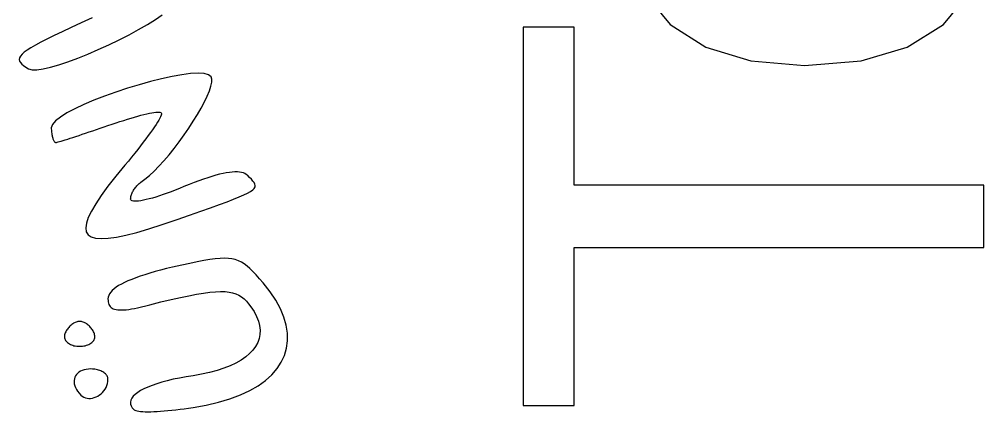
# Model space of a CAD drawing. Header units: metres. Extents: x -108.8 to -18, y -35.5 to 35.7.
# Drawn here: x -74.9 to -62.9, y 3.88 to 8.77 of the extents above; entities that cross this region are included whole.
import ezdxf

# ---------------------------------------------------------------- set-up
doc = ezdxf.new("R2010")
doc.units = ezdxf.units.M

msp = doc.modelspace()

# ---------------------------------------------------------------- linework, layer by layer
for p, q in [((-67.1214, 9.09367), (-66.7982, 8.70464)), ((-63.3967, 8.70464), (-63.0735, 9.09685)), ((-73.9953, 8.78665), (-74.1327, 8.72385)), ((-73.3073, 8.70294), (-73.208, 8.76483)), ((-73.208, 8.76483), (-73.1216, 8.82402)), ((-74.2571, 8.66638), (-74.3691, 8.61395)), ((-74.1327, 8.72385), (-74.2571, 8.66638)), ((-73.4174, 8.6394), (-73.3073, 8.70294)), ((-67.9944, 8.66975), (-68.6291, 8.66975)), ((-68.6291, 8.66975), (-68.6291, 3.95815)), ((-67.9944, 6.7005), (-67.9944, 8.66975)), ((-66.7982, 8.70464), (-66.3538, 8.42097)), ((-63.8474, 8.42097), (-63.3967, 8.70464)), ((-74.469, 8.56619), (-74.5573, 8.52274)), ((-74.3691, 8.61395), (-74.469, 8.56619)), ((-73.6605, 8.51175), (-73.5359, 8.57533)), ((-73.5359, 8.57533), (-73.4174, 8.6394)), ((-74.7571, 8.41479), (-74.8034, 8.38513)), ((-74.701, 8.44739), (-74.7571, 8.41479)), ((-74.6345, 8.48325), (-74.701, 8.44739)), ((-74.5573, 8.52274), (-74.6345, 8.48325)), ((-73.919, 8.3904), (-73.7889, 8.44975)), ((-73.7889, 8.44975), (-73.6605, 8.51175)), ((-66.3538, 8.42097), (-65.7964, 8.25078)), ((-64.4238, 8.25078), (-63.8474, 8.42097)), ((-74.8985, 8.28867), (-74.902, 8.26837)), ((-74.8874, 8.31015), (-74.8985, 8.28867)), ((-74.8681, 8.33316), (-74.8874, 8.31015)), ((-74.8402, 8.35803), (-74.8681, 8.33316)), ((-74.8034, 8.38513), (-74.8402, 8.35803)), ((-74.1748, 8.28391), (-74.0484, 8.33476)), ((-74.0484, 8.33476), (-73.919, 8.3904)), ((-74.902, 8.26837), (-74.8982, 8.24889)), ((-74.8982, 8.24889), (-74.8876, 8.22989)), ((-74.8876, 8.22989), (-74.8706, 8.21101)), ((-74.8706, 8.21101), (-74.8476, 8.19193)), ((-74.8476, 8.19193), (-74.8191, 8.17224)), ((-74.8191, 8.17224), (-74.7856, 8.15166)), ((-74.6053, 8.1497), (-74.5135, 8.17073)), ((-74.5135, 8.17073), (-74.4096, 8.20082)), ((-74.4096, 8.20082), (-74.296, 8.23891)), ((-74.296, 8.23891), (-74.1748, 8.28391)), ((-65.7964, 8.25078), (-65.1259, 8.19405)), ((-65.1259, 8.19405), (-64.4238, 8.25078)), ((-74.7856, 8.15166), (-74.7436, 8.1391)), ((-74.7436, 8.1391), (-74.6827, 8.13879)), ((-74.6827, 8.13879), (-74.6053, 8.1497)), ((-72.9994, 8.05707), (-73.1306, 8.02855)), ((-72.8781, 8.07867), (-72.9994, 8.05707)), ((-72.7693, 8.0925), (-72.8781, 8.07867)), ((-72.6758, 8.09769), (-72.7693, 8.0925)), ((-72.6002, 8.09338), (-72.6758, 8.09769)), ((-72.5453, 8.07874), (-72.6002, 8.09338)), ((-72.5137, 8.05289), (-72.5453, 8.07874)), ((-72.5043, 8.02376), (-72.5137, 8.05289)), ((-73.4116, 7.95415), (-73.5561, 7.91)), ((-73.2689, 7.99396), (-73.4116, 7.95415)), ((-73.1306, 8.02855), (-73.2689, 7.99396)), ((-72.5356, 7.87576), (-72.5161, 7.93402)), ((-72.5161, 7.93402), (-72.5054, 7.98375)), ((-72.5054, 7.98375), (-72.5043, 8.02376)), ((-73.8395, 7.81209), (-73.9731, 7.76004)), ((-73.6996, 7.86237), (-73.8395, 7.81209)), ((-73.5561, 7.91), (-73.6996, 7.86237)), ((-72.5977, 7.7383), (-72.563, 7.81012)), ((-72.563, 7.81012), (-72.5356, 7.87576)), ((-74.0976, 7.70706), (-74.2103, 7.65402)), ((-73.9731, 7.76004), (-74.0976, 7.70706)), ((-72.6388, 7.66147), (-72.5977, 7.7383)), ((-74.3086, 7.60178), (-74.3897, 7.55118)), ((-74.2103, 7.65402), (-74.3086, 7.60178)), ((-73.4261, 7.56171), (-73.3869, 7.57236)), ((-73.3869, 7.57236), (-73.3497, 7.58192)), ((-73.3497, 7.58192), (-73.3149, 7.59032)), ((-73.3149, 7.59032), (-73.2827, 7.59749)), ((-73.2827, 7.59749), (-73.253, 7.60333)), ((-73.253, 7.60333), (-73.2262, 7.6078)), ((-73.2262, 7.6078), (-73.2025, 7.61081)), ((-73.2025, 7.61081), (-73.1819, 7.61227)), ((-73.1819, 7.61227), (-73.1646, 7.61214)), ((-73.1646, 7.61214), (-73.1508, 7.61032)), ((-73.1508, 7.61032), (-73.1408, 7.60674)), ((-73.1366, 7.57214), (-73.1436, 7.5555)), ((-73.1408, 7.60674), (-73.1346, 7.60132)), ((-73.1327, 7.58543), (-73.1366, 7.57214)), ((-73.1346, 7.60132), (-73.132, 7.59521)), ((-73.132, 7.59521), (-73.1327, 7.58543)), ((-72.7369, 7.49744), (-72.6855, 7.58078)), ((-72.6855, 7.58078), (-72.6388, 7.66147)), ((-74.4898, 7.45837), (-74.5033, 7.41788)), ((-74.451, 7.5031), (-74.4898, 7.45837)), ((-74.3897, 7.55118), (-74.451, 7.5031)), ((-73.8462, 7.42929), (-73.7978, 7.44611)), ((-73.7978, 7.44611), (-73.7473, 7.46281)), ((-73.7473, 7.46281), (-73.6977, 7.47902)), ((-73.6977, 7.47902), (-73.649, 7.49466)), ((-73.649, 7.49466), (-73.6015, 7.50966)), ((-73.6015, 7.50966), (-73.5552, 7.52393)), ((-73.5552, 7.52393), (-73.5105, 7.53741)), ((-73.5105, 7.53741), (-73.4674, 7.55003)), ((-73.4674, 7.55003), (-73.4261, 7.56171)), ((-73.2, 7.45818), (-73.2207, 7.42693)), ((-73.1818, 7.48682), (-73.2, 7.45818)), ((-73.1663, 7.51268), (-73.1818, 7.48682)), ((-73.1535, 7.53561), (-73.1663, 7.51268)), ((-73.1436, 7.5555), (-73.1535, 7.53561)), ((-72.7924, 7.41258), (-72.7369, 7.49744)), ((-74.5033, 7.41788), (-74.5031, 7.40318)), ((-74.5031, 7.40318), (-74.5025, 7.38873)), ((-74.5025, 7.38873), (-74.5015, 7.37462)), ((-74.5015, 7.37462), (-74.5002, 7.36087)), ((-74.5002, 7.36087), (-74.4985, 7.34755)), ((-74.4985, 7.34755), (-74.4965, 7.33469)), ((-74.4965, 7.33469), (-74.4942, 7.32237)), ((-74.1583, 7.32283), (-74.1179, 7.33638)), ((-74.1179, 7.33638), (-74.0758, 7.3506)), ((-74.0758, 7.3506), (-74.0322, 7.3654)), ((-74.0322, 7.3654), (-73.9872, 7.38074)), ((-73.9872, 7.38074), (-73.9411, 7.39655)), ((-73.9411, 7.39655), (-73.894, 7.41275)), ((-73.894, 7.41275), (-73.8462, 7.42929)), ((-73.2694, 7.35712), (-73.2971, 7.31888)), ((-73.2439, 7.39319), (-73.2694, 7.35712)), ((-73.2207, 7.42693), (-73.2439, 7.39319)), ((-72.9119, 7.24313), (-72.851, 7.32742)), ((-72.851, 7.32742), (-72.7924, 7.41258)), ((-74.4942, 7.32237), (-74.4916, 7.31064)), ((-74.4916, 7.31064), (-74.4888, 7.29953)), ((-74.4888, 7.29953), (-74.4857, 7.28912)), ((-74.4857, 7.28912), (-74.4824, 7.27945)), ((-74.4824, 7.27945), (-74.4789, 7.27057)), ((-74.4789, 7.27057), (-74.4753, 7.26253)), ((-74.4753, 7.26253), (-74.4715, 7.25539)), ((-74.4715, 7.25539), (-74.4676, 7.24921)), ((-74.4676, 7.24921), (-74.4636, 7.24403)), ((-74.4636, 7.24403), (-74.4595, 7.23991)), ((-74.4595, 7.23991), (-74.4553, 7.23691)), ((-74.4553, 7.23691), (-74.4511, 7.23506)), ((-74.4511, 7.23506), (-74.4469, 7.23444)), ((-74.4469, 7.23444), (-74.4407, 7.23517)), ((-74.4407, 7.23517), (-74.4306, 7.23732)), ((-74.4306, 7.23732), (-74.4169, 7.24081)), ((-74.4169, 7.24081), (-74.3997, 7.24561)), ((-74.3997, 7.24561), (-74.3792, 7.25163)), ((-74.3792, 7.25163), (-74.3556, 7.25882)), ((-74.3556, 7.25882), (-74.329, 7.26711)), ((-74.329, 7.26711), (-74.2997, 7.27643)), ((-74.2997, 7.27643), (-74.2678, 7.28673)), ((-74.2678, 7.28673), (-74.2334, 7.29794)), ((-74.2334, 7.29794), (-74.1969, 7.31)), ((-74.1969, 7.31), (-74.1583, 7.32283)), ((-73.3588, 7.23643), (-73.3925, 7.19254)), ((-73.3269, 7.27859), (-73.3588, 7.23643)), ((-73.2971, 7.31888), (-73.3269, 7.27859)), ((-72.9745, 7.16086), (-72.9119, 7.24313)), ((-73.4653, 7.10013), (-73.5041, 7.05193)), ((-73.4281, 7.14706), (-73.4653, 7.10013)), ((-73.3925, 7.19254), (-73.4281, 7.14706)), ((-73.0378, 7.08179), (-72.9745, 7.16086)), ((-73.5444, 7.00256), (-73.5861, 6.95221)), ((-73.5041, 7.05193), (-73.5444, 7.00256)), ((-73.1635, 6.93799), (-73.101, 7.00711)), ((-73.101, 7.00711), (-73.0378, 7.08179)), ((-73.5861, 6.95221), (-73.6994, 6.81418)), ((-73.2825, 6.82111), (-73.2242, 6.8756)), ((-73.2242, 6.8756), (-73.1635, 6.93799)), ((-72.3659, 6.84732), (-72.4096, 6.8374)), ((-72.3249, 6.85519), (-72.3659, 6.84732)), ((-72.2866, 6.86107), (-72.3249, 6.85519)), ((-72.2509, 6.86494), (-72.2866, 6.86107)), ((-72.2178, 6.86684), (-72.2509, 6.86494)), ((-72.1875, 6.86674), (-72.2178, 6.86684)), ((-72.1598, 6.86469), (-72.1875, 6.86674)), ((-72.1348, 6.86066), (-72.1598, 6.86469)), ((-72.1125, 6.85469), (-72.1348, 6.86066)), ((-72.093, 6.84679), (-72.1125, 6.85469)), ((-72.0762, 6.83696), (-72.093, 6.84679)), ((-73.6994, 6.81418), (-73.798, 6.68788)), ((-73.4092, 6.72281), (-73.399, 6.73187)), ((-73.399, 6.73187), (-73.3885, 6.74054)), ((-73.3885, 6.74054), (-73.3376, 6.7757)), ((-73.3376, 6.7757), (-73.2825, 6.82111)), ((-72.7262, 6.73492), (-72.788, 6.71056)), ((-72.6669, 6.75717), (-72.7262, 6.73492)), ((-72.6103, 6.77734), (-72.6669, 6.75717)), ((-72.5562, 6.79544), (-72.6103, 6.77734)), ((-72.5047, 6.81148), (-72.5562, 6.79544)), ((-72.4558, 6.82547), (-72.5047, 6.81148)), ((-72.4096, 6.8374), (-72.4558, 6.82547)), ((-72.0621, 6.82521), (-72.0762, 6.83696)), ((-72.0359, 6.7991), (-72.0621, 6.82521)), ((-72.0127, 6.77551), (-72.0359, 6.7991)), ((-71.9933, 6.754), (-72.0127, 6.77551)), ((-71.9783, 6.73412), (-71.9933, 6.754)), ((-71.9686, 6.71541), (-71.9783, 6.73412)), ((-73.798, 6.68788), (-73.8819, 6.57318)), ((-73.5014, 6.59505), (-73.4966, 6.60634)), ((-73.4966, 6.60634), (-73.4912, 6.61761)), ((-73.4912, 6.61761), (-73.4851, 6.62885)), ((-73.4851, 6.62885), (-73.4785, 6.64)), ((-73.4785, 6.64), (-73.4714, 6.65106)), ((-73.4714, 6.65106), (-73.4637, 6.66197)), ((-73.4637, 6.66197), (-73.4556, 6.67273)), ((-73.4556, 6.67273), (-73.4471, 6.68327)), ((-73.4471, 6.68327), (-73.4382, 6.69359)), ((-73.4382, 6.69359), (-73.4288, 6.70363)), ((-73.4288, 6.70363), (-73.4192, 6.71338)), ((-73.4192, 6.71338), (-73.4092, 6.72281)), ((-73.0119, 6.62016), (-73.0622, 6.60158)), ((-72.9601, 6.64014), (-73.0119, 6.62016)), ((-72.9068, 6.66147), (-72.9601, 6.64014)), ((-72.8523, 6.6841), (-72.9068, 6.66147)), ((-72.788, 6.71056), (-72.8523, 6.6841)), ((-72.1068, 6.58035), (-72.0599, 6.60321)), ((-72.0599, 6.60321), (-72.0233, 6.62413)), ((-72.0233, 6.62413), (-71.9962, 6.64357)), ((-71.9962, 6.64357), (-71.9779, 6.66197)), ((-71.9779, 6.66197), (-71.9677, 6.67978)), ((-71.9648, 6.69745), (-71.9686, 6.71541)), ((-71.9677, 6.67978), (-71.9648, 6.69745)), ((-62.8963, 6.7005), (-67.9944, 6.7005)), ((-62.8963, 5.92746), (-62.8963, 6.7005)), ((-73.8819, 6.57318), (-73.9507, 6.46996)), ((-73.5155, 6.52888), (-73.5151, 6.53957)), ((-73.5134, 6.51935), (-73.5155, 6.52888)), ((-73.5151, 6.53957), (-73.5139, 6.55043)), ((-73.5139, 6.55043), (-73.5119, 6.56143)), ((-73.5069, 6.51189), (-73.5134, 6.51935)), ((-73.5119, 6.56143), (-73.5091, 6.57257)), ((-73.5091, 6.57257), (-73.5056, 6.58379)), ((-73.4963, 6.50647), (-73.5069, 6.51189)), ((-73.5056, 6.58379), (-73.5014, 6.59505)), ((-73.4818, 6.50302), (-73.4963, 6.50647)), ((-73.4635, 6.50154), (-73.4818, 6.50302)), ((-73.4416, 6.50195), (-73.4635, 6.50154)), ((-73.4163, 6.50424), (-73.4416, 6.50195)), ((-73.3878, 6.50833), (-73.4163, 6.50424)), ((-73.3561, 6.51421), (-73.3878, 6.50833)), ((-73.3215, 6.52182), (-73.3561, 6.51421)), ((-73.2842, 6.53113), (-73.3215, 6.52182)), ((-73.2443, 6.54208), (-73.2842, 6.53113)), ((-73.202, 6.55466), (-73.2443, 6.54208)), ((-73.1574, 6.56879), (-73.202, 6.55466)), ((-73.1107, 6.58444), (-73.1574, 6.56879)), ((-73.0622, 6.60158), (-73.1107, 6.58444)), ((-72.4112, 6.46082), (-72.3161, 6.4958)), ((-72.3161, 6.4958), (-72.2342, 6.5271)), ((-72.2342, 6.5271), (-72.1646, 6.55515)), ((-72.1646, 6.55515), (-72.1068, 6.58035)), ((-74.0046, 6.37807), (-74.0433, 6.29739)), ((-73.9507, 6.46996), (-74.0046, 6.37807)), ((-72.7823, 6.32913), (-72.6435, 6.37791)), ((-72.6435, 6.37791), (-72.5201, 6.42166)), ((-72.5201, 6.42166), (-72.4112, 6.46082)), ((-74.0433, 6.29739), (-74.0668, 6.22783)), ((-73.1213, 6.21182), (-72.937, 6.27487)), ((-72.937, 6.27487), (-72.7823, 6.32913)), ((-74.0668, 6.22783), (-74.0749, 6.16922)), ((-74.0749, 6.16922), (-74.0676, 6.12144)), ((-73.4401, 6.11417), (-73.2889, 6.1582)), ((-73.2889, 6.1582), (-73.1213, 6.21182)), ((-74.0676, 6.12144), (-74.0447, 6.08438)), ((-74.0447, 6.08438), (-74.0062, 6.05789)), ((-74.0062, 6.05789), (-73.9519, 6.04187)), ((-73.9519, 6.04187), (-73.8817, 6.03618)), ((-73.8817, 6.03618), (-73.7955, 6.0407)), ((-73.7955, 6.0407), (-73.6933, 6.05527)), ((-73.6933, 6.05527), (-73.5748, 6.0798)), ((-73.5748, 6.0798), (-73.4401, 6.11417)), ((-67.9944, 5.92746), (-62.8963, 5.92746)), ((-67.9944, 3.95815), (-67.9944, 5.92746)), ((-72.5293, 5.77438), (-72.6037, 5.76192)), ((-72.4624, 5.78355), (-72.5293, 5.77438)), ((-72.4023, 5.78931), (-72.4624, 5.78355)), ((-72.3482, 5.79149), (-72.4023, 5.78931)), ((-72.2991, 5.78995), (-72.3482, 5.79149)), ((-72.2544, 5.78452), (-72.2991, 5.78995)), ((-72.2131, 5.77507), (-72.2544, 5.78452)), ((-72.1745, 5.76146), (-72.2131, 5.77507)), ((-73.1428, 5.6441), (-73.2121, 5.62502)), ((-73.0699, 5.66316), (-73.1428, 5.6441)), ((-72.9934, 5.68222), (-73.0699, 5.66316)), ((-72.8806, 5.70631), (-72.9934, 5.68222)), ((-72.7786, 5.72774), (-72.8806, 5.70631)), ((-72.6866, 5.74631), (-72.7786, 5.72774)), ((-72.6037, 5.76192), (-72.6866, 5.74631)), ((-72.1378, 5.74353), (-72.1745, 5.76146)), ((-72.1022, 5.72113), (-72.1378, 5.74353)), ((-72.0667, 5.69412), (-72.1022, 5.72113)), ((-72.0307, 5.66235), (-72.0667, 5.69412)), ((-71.9933, 5.62566), (-72.0307, 5.66235)), ((-73.5021, 5.52892), (-73.5487, 5.50948)), ((-73.4517, 5.54826), (-73.5021, 5.52892)), ((-73.3974, 5.56754), (-73.4517, 5.54826)), ((-73.3394, 5.58675), (-73.3974, 5.56754)), ((-73.2776, 5.6059), (-73.3394, 5.58675)), ((-73.2121, 5.62502), (-73.2776, 5.6059)), ((-71.9537, 5.58392), (-71.9933, 5.62566)), ((-71.911, 5.53696), (-71.9537, 5.58392)), ((-71.8645, 5.48465), (-71.911, 5.53696)), ((-73.7227, 5.41068), (-73.7455, 5.3905)), ((-73.6959, 5.43069), (-73.7227, 5.41068)), ((-73.665, 5.45056), (-73.6959, 5.43069)), ((-73.6302, 5.47031), (-73.665, 5.45056)), ((-73.5914, 5.48994), (-73.6302, 5.47031)), ((-73.5487, 5.50948), (-73.5914, 5.48994)), ((-71.7787, 5.37527), (-71.8645, 5.48465)), ((-73.7957, 5.30817), (-73.7978, 5.28711)), ((-73.7978, 5.28711), (-73.797, 5.26678)), ((-73.7893, 5.32903), (-73.7957, 5.30817)), ((-73.7789, 5.3497), (-73.7893, 5.32903)), ((-73.7642, 5.37019), (-73.7789, 5.3497)), ((-73.7455, 5.3905), (-73.7642, 5.37019)), ((-73.0116, 5.27681), (-72.8953, 5.30302)), ((-72.8953, 5.30302), (-72.7897, 5.32524)), ((-72.7897, 5.32524), (-72.694, 5.34351)), ((-72.694, 5.34351), (-72.6076, 5.3578)), ((-72.6076, 5.3578), (-72.5298, 5.36816)), ((-72.5298, 5.36816), (-72.4599, 5.37457)), ((-72.4599, 5.37457), (-72.3972, 5.37706)), ((-72.3972, 5.37706), (-72.3411, 5.37564)), ((-72.3411, 5.37564), (-72.2909, 5.3703)), ((-72.2909, 5.3703), (-72.2459, 5.36107)), ((-72.2459, 5.36107), (-72.2054, 5.34796)), ((-72.2054, 5.34796), (-72.1688, 5.33098)), ((-72.1688, 5.33098), (-72.1354, 5.31013)), ((-72.1354, 5.31013), (-72.1044, 5.28543)), ((-72.1044, 5.28543), (-72.0753, 5.2569)), ((-71.7073, 5.26746), (-71.7787, 5.37527)), ((-73.797, 5.26678), (-73.7947, 5.24812)), ((-73.7947, 5.24812), (-73.7909, 5.23112)), ((-73.7909, 5.23112), (-73.7854, 5.21576)), ((-73.7854, 5.21576), (-73.7781, 5.202)), ((-73.7781, 5.202), (-73.7692, 5.18982)), ((-73.7692, 5.18982), (-73.7584, 5.17921)), ((-73.7584, 5.17921), (-73.7458, 5.17015)), ((-73.7458, 5.17015), (-73.7313, 5.16261)), ((-73.7313, 5.16261), (-73.7149, 5.15657)), ((-73.5063, 5.15985), (-73.4698, 5.16638)), ((-73.4698, 5.16638), (-73.4309, 5.17421)), ((-73.4309, 5.17421), (-73.2787, 5.21242)), ((-73.2787, 5.21242), (-73.1391, 5.24661)), ((-73.1391, 5.24661), (-73.0116, 5.27681)), ((-72.0753, 5.2569), (-72.0473, 5.22452)), ((-72.0473, 5.22452), (-72.0198, 5.18832)), ((-72.0198, 5.18832), (-71.9796, 5.12749)), ((-71.6503, 5.1615), (-71.7073, 5.26746)), ((-73.7149, 5.15657), (-73.6964, 5.15202)), ((-73.6964, 5.15202), (-73.6758, 5.14893)), ((-73.6758, 5.14893), (-73.6532, 5.14728)), ((-73.6532, 5.14728), (-73.6284, 5.14703)), ((-73.6284, 5.14703), (-73.6013, 5.14819)), ((-73.6013, 5.14819), (-73.572, 5.15073)), ((-73.572, 5.15073), (-73.5403, 5.15462)), ((-73.5403, 5.15462), (-73.5063, 5.15985)), ((-71.9796, 5.12749), (-71.9481, 5.06783)), ((-71.9481, 5.06783), (-71.925, 5.00946)), ((-71.6074, 5.05771), (-71.6503, 5.1615)), ((-71.5786, 4.95638), (-71.6074, 5.05771)), ((-74.2866, 4.93095), (-74.2953, 4.92053)), ((-74.2775, 4.94087), (-74.2866, 4.93095)), ((-74.268, 4.95024), (-74.2775, 4.94087)), ((-74.2581, 4.95901), (-74.268, 4.95024)), ((-74.2479, 4.96716), (-74.2581, 4.95901)), ((-74.2375, 4.97462), (-74.2479, 4.96716)), ((-74.2268, 4.98137), (-74.2375, 4.97462)), ((-74.2159, 4.98735), (-74.2268, 4.98137)), ((-74.205, 4.99254), (-74.2159, 4.98735)), ((-74.194, 4.99686), (-74.205, 4.99254)), ((-74.183, 5.00031), (-74.194, 4.99686)), ((-74.1721, 5.00282), (-74.183, 5.00031)), ((-74.1612, 5.00436), (-74.1721, 5.00282)), ((-74.1505, 5.00488), (-74.1612, 5.00436)), ((-74.1399, 5.00436), (-74.1505, 5.00488)), ((-74.129, 5.00282), (-74.1399, 5.00436)), ((-74.1181, 5.00031), (-74.129, 5.00282)), ((-74.1071, 4.99686), (-74.1181, 5.00031)), ((-74.0961, 4.99254), (-74.1071, 4.99686)), ((-74.0851, 4.98735), (-74.0961, 4.99254)), ((-74.0743, 4.98137), (-74.0851, 4.98735)), ((-74.0636, 4.97462), (-74.0743, 4.98137)), ((-74.0532, 4.96716), (-74.0636, 4.97462)), ((-74.043, 4.95901), (-74.0532, 4.96716)), ((-74.0331, 4.95024), (-74.043, 4.95901)), ((-74.0235, 4.94087), (-74.0331, 4.95024)), ((-74.0145, 4.93095), (-74.0235, 4.94087)), ((-74.0058, 4.92053), (-74.0145, 4.93095)), ((-71.925, 5.00946), (-71.9104, 4.9525)), ((-71.9104, 4.9525), (-71.904, 4.89706)), ((-71.5637, 4.85779), (-71.5786, 4.95638)), ((-74.3391, 4.82474), (-74.3393, 4.8127)), ((-74.3393, 4.8127), (-74.3379, 4.80099)), ((-74.3374, 4.83707), (-74.3391, 4.82474)), ((-74.334, 4.84966), (-74.3374, 4.83707)), ((-74.3293, 4.86224), (-74.334, 4.84966)), ((-74.3239, 4.87457), (-74.3293, 4.86224)), ((-74.3177, 4.88661), (-74.3239, 4.87457)), ((-74.3109, 4.89832), (-74.3177, 4.88661)), ((-74.3033, 4.90964), (-74.3109, 4.89832)), ((-74.2953, 4.92053), (-74.3033, 4.90964)), ((-73.9977, 4.90964), (-74.0058, 4.92053)), ((-73.9902, 4.89832), (-73.9977, 4.90964)), ((-73.9834, 4.88661), (-73.9902, 4.89832)), ((-73.9772, 4.87457), (-73.9834, 4.88661)), ((-73.9717, 4.86224), (-73.9772, 4.87457)), ((-73.9671, 4.84966), (-73.9717, 4.86224)), ((-73.9637, 4.83707), (-73.9671, 4.84966)), ((-73.9619, 4.82474), (-73.9637, 4.83707)), ((-73.9632, 4.80099), (-73.9618, 4.8127)), ((-73.9618, 4.8127), (-73.9619, 4.82474)), ((-71.9059, 4.84326), (-71.9158, 4.79123)), ((-71.904, 4.89706), (-71.9059, 4.84326)), ((-71.5626, 4.76224), (-71.5637, 4.85779)), ((-74.3379, 4.80099), (-74.3351, 4.78969)), ((-74.3351, 4.78969), (-74.3308, 4.77879)), ((-74.3308, 4.77879), (-74.3252, 4.76837)), ((-74.3252, 4.76837), (-74.3182, 4.75844)), ((-74.3182, 4.75844), (-74.3099, 4.74907)), ((-74.3099, 4.74907), (-74.3005, 4.7403)), ((-74.3005, 4.7403), (-74.2899, 4.73215)), ((-74.2899, 4.73215), (-74.2781, 4.72469)), ((-74.2781, 4.72469), (-74.2653, 4.71794)), ((-74.2653, 4.71794), (-74.2515, 4.71196)), ((-74.2515, 4.71196), (-74.2368, 4.70679)), ((-74.2368, 4.70679), (-74.2211, 4.70245)), ((-74.2211, 4.70245), (-74.2046, 4.69901)), ((-74.2046, 4.69901), (-74.1873, 4.6965)), ((-74.1873, 4.6965), (-74.1693, 4.69496)), ((-74.1693, 4.69496), (-74.1505, 4.69443)), ((-74.1505, 4.69443), (-74.1318, 4.69496)), ((-74.1318, 4.69496), (-74.1138, 4.6965)), ((-74.1138, 4.6965), (-74.0965, 4.69901)), ((-74.0965, 4.69901), (-74.08, 4.70245)), ((-74.08, 4.70245), (-74.0643, 4.70679)), ((-74.0643, 4.70679), (-74.0496, 4.71196)), ((-74.0496, 4.71196), (-74.0358, 4.71794)), ((-74.0358, 4.71794), (-74.023, 4.72469)), ((-74.023, 4.72469), (-74.0112, 4.73215)), ((-74.0112, 4.73215), (-74.0006, 4.7403)), ((-74.0006, 4.7403), (-73.9911, 4.74907)), ((-73.9911, 4.74907), (-73.9829, 4.75844)), ((-73.9829, 4.75844), (-73.9759, 4.76837)), ((-73.9759, 4.76837), (-73.9703, 4.77879)), ((-73.9703, 4.77879), (-73.966, 4.78969)), ((-73.966, 4.78969), (-73.9632, 4.80099)), ((-71.9596, 4.69289), (-71.9933, 4.6468)), ((-71.9337, 4.74106), (-71.9596, 4.69289)), ((-71.9158, 4.79123), (-71.9337, 4.74106)), ((-71.5751, 4.67004), (-71.5626, 4.76224)), ((-72.0347, 4.60297), (-72.0838, 4.56145)), ((-71.9933, 4.6468), (-72.0347, 4.60297)), ((-71.6405, 4.49689), (-71.6011, 4.5815)), ((-71.6011, 4.5815), (-71.5751, 4.67004)), ((-72.2758, 4.45212), (-72.3544, 4.42113)), ((-72.2044, 4.48592), (-72.2758, 4.45212)), ((-72.1404, 4.5224), (-72.2044, 4.48592)), ((-72.0838, 4.56145), (-72.1404, 4.5224)), ((-71.6932, 4.4165), (-71.6405, 4.49689)), ((-74.2018, 4.32607), (-74.2105, 4.30814)), ((-74.1903, 4.34268), (-74.2018, 4.32607)), ((-74.1762, 4.35785), (-74.1903, 4.34268)), ((-74.1595, 4.37144), (-74.1762, 4.35785)), ((-74.1404, 4.38333), (-74.1595, 4.37144)), ((-74.1188, 4.39336), (-74.1404, 4.38333)), ((-74.0949, 4.4014), (-74.1188, 4.39336)), ((-74.0686, 4.40732), (-74.0949, 4.4014)), ((-74.0401, 4.41096), (-74.0686, 4.40732)), ((-74.0094, 4.41222), (-74.0401, 4.41096)), ((-73.9926, 4.41179), (-74.0094, 4.41222)), ((-73.9761, 4.41055), (-73.9926, 4.41179)), ((-73.9599, 4.40854), (-73.9761, 4.41055)), ((-73.9441, 4.40578), (-73.9599, 4.40854)), ((-73.9287, 4.40228), (-73.9441, 4.40578)), ((-73.9139, 4.39812), (-73.9287, 4.40228)), ((-73.8997, 4.39328), (-73.9139, 4.39812)), ((-73.8862, 4.38783), (-73.8997, 4.39328)), ((-73.8733, 4.38177), (-73.8862, 4.38783)), ((-73.8613, 4.37517), (-73.8733, 4.38177)), ((-73.8501, 4.36804), (-73.8613, 4.37517)), ((-73.8398, 4.3604), (-73.8501, 4.36804)), ((-73.8304, 4.35229), (-73.8398, 4.3604)), ((-73.8221, 4.34377), (-73.8304, 4.35229)), ((-73.815, 4.33482), (-73.8221, 4.34377)), ((-73.8089, 4.32552), (-73.815, 4.33482)), ((-73.8042, 4.31587), (-73.8089, 4.32552)), ((-72.7394, 4.32755), (-72.8262, 4.31412)), ((-72.6328, 4.34616), (-72.7394, 4.32755)), ((-72.533, 4.36803), (-72.6328, 4.34616)), ((-72.4401, 4.39307), (-72.533, 4.36803)), ((-72.3544, 4.42113), (-72.4401, 4.39307)), ((-71.8376, 4.26961), (-71.7589, 4.34064)), ((-71.7589, 4.34064), (-71.6932, 4.4165)), ((-74.2197, 4.26895), (-74.2201, 4.24796)), ((-74.2201, 4.24796), (-74.2175, 4.22621)), ((-74.2165, 4.28906), (-74.2197, 4.26895)), ((-74.2175, 4.22621), (-74.2118, 4.20386)), ((-74.2105, 4.30814), (-74.2165, 4.28906)), ((-74.2118, 4.20386), (-74.2032, 4.18102)), ((-73.8221, 4.18338), (-73.8119, 4.20709)), ((-73.8119, 4.20709), (-73.8042, 4.23206)), ((-73.8006, 4.30591), (-73.8042, 4.31587)), ((-73.8042, 4.23206), (-73.7994, 4.25815)), ((-73.7985, 4.29568), (-73.8006, 4.30591)), ((-73.7994, 4.25815), (-73.7978, 4.28522)), ((-73.7978, 4.28522), (-73.7985, 4.29568)), ((-73.2495, 4.20779), (-73.3025, 4.18666)), ((-73.1913, 4.2281), (-73.2495, 4.20779)), ((-73.1279, 4.24751), (-73.1913, 4.2281)), ((-73.0596, 4.26591), (-73.1279, 4.24751)), ((-72.9864, 4.2832), (-73.0596, 4.26591)), ((-72.9086, 4.29932), (-72.9864, 4.2832)), ((-72.8262, 4.31412), (-72.9086, 4.29932)), ((-72.0332, 4.14322), (-71.929, 4.2037)), ((-71.929, 4.2037), (-71.8376, 4.26961)), ((-74.2032, 4.18102), (-74.1913, 4.15784)), ((-74.1913, 4.15784), (-74.1763, 4.13446)), ((-74.1763, 4.13446), (-74.158, 4.11102)), ((-74.158, 4.11102), (-74.1364, 4.08766)), ((-74.1364, 4.08766), (-74.1187, 4.07249)), ((-73.9248, 4.07532), (-73.9041, 4.08856)), ((-73.9041, 4.08856), (-73.8845, 4.10391)), ((-73.8845, 4.10391), (-73.8662, 4.1212)), ((-73.8662, 4.1212), (-73.8496, 4.1403)), ((-73.8496, 4.1403), (-73.8348, 4.16107)), ((-73.8348, 4.16107), (-73.8221, 4.18338)), ((-73.4588, 4.0959), (-73.4832, 4.07213)), ((-73.4283, 4.11934), (-73.4588, 4.0959)), ((-73.3921, 4.14233), (-73.4283, 4.11934)), ((-73.3501, 4.16481), (-73.3921, 4.14233)), ((-73.3025, 4.18666), (-73.3501, 4.16481)), ((-72.2791, 4.03969), (-72.1499, 4.08844)), ((-72.1499, 4.08844), (-72.0332, 4.14322)), ((-74.1187, 4.07249), (-74.0995, 4.06081)), ((-74.0995, 4.06081), (-74.0792, 4.05243)), ((-74.0792, 4.05243), (-74.0579, 4.04724)), ((-74.0579, 4.04724), (-74.0359, 4.0451)), ((-74.0359, 4.0451), (-74.0135, 4.04587)), ((-74.0135, 4.04587), (-73.9909, 4.04942)), ((-73.9909, 4.04942), (-73.9685, 4.0556)), ((-73.9685, 4.0556), (-73.9463, 4.06427)), ((-73.9463, 4.06427), (-73.9248, 4.07532)), ((-73.5133, 4.02394), (-73.5188, 3.99973)), ((-73.5188, 3.99973), (-73.5177, 3.97554)), ((-73.5177, 3.97554), (-73.5098, 3.95151)), ((-73.5014, 4.0481), (-73.5133, 4.02394)), ((-73.4832, 4.07213), (-73.5014, 4.0481)), ((-72.5739, 3.96138), (-72.4204, 3.99724)), ((-72.4204, 3.99724), (-72.2791, 4.03969)), ((-73.5098, 3.95151), (-73.495, 3.92769)), ((-73.495, 3.92769), (-73.4732, 3.90421)), ((-73.4732, 3.90421), (-73.4648, 3.89828)), ((-73.4648, 3.89828), (-73.4523, 3.89319)), ((-73.4523, 3.89319), (-73.4359, 3.88893)), ((-73.4359, 3.88893), (-73.4159, 3.88547)), ((-73.4159, 3.88547), (-73.3923, 3.88283)), ((-73.3923, 3.88283), (-73.3654, 3.88097)), ((-73.3654, 3.88097), (-73.3353, 3.8799)), ((-73.3353, 3.8799), (-73.3023, 3.87961)), ((-73.3023, 3.87961), (-73.2665, 3.88007)), ((-73.2665, 3.88007), (-73.228, 3.88129)), ((-73.228, 3.88129), (-73.1872, 3.88324)), ((-73.1872, 3.88324), (-73.144, 3.88593)), ((-73.144, 3.88593), (-73.0988, 3.88933)), ((-73.0988, 3.88933), (-73.0517, 3.89345)), ((-73.0517, 3.89345), (-73.0029, 3.89825)), ((-73.0029, 3.89825), (-72.9526, 3.90376)), ((-72.9526, 3.90376), (-72.9009, 3.90994)), ((-72.9009, 3.90994), (-72.848, 3.91678)), ((-72.848, 3.91678), (-72.7941, 3.92429)), ((-72.7941, 3.92429), (-72.7394, 3.93243)), ((-72.7394, 3.93243), (-72.5739, 3.96138)), ((-68.6291, 3.95815), (-67.9944, 3.95815))]:
    msp.add_line(p, q)

doc.saveas('drawing.dxf')
